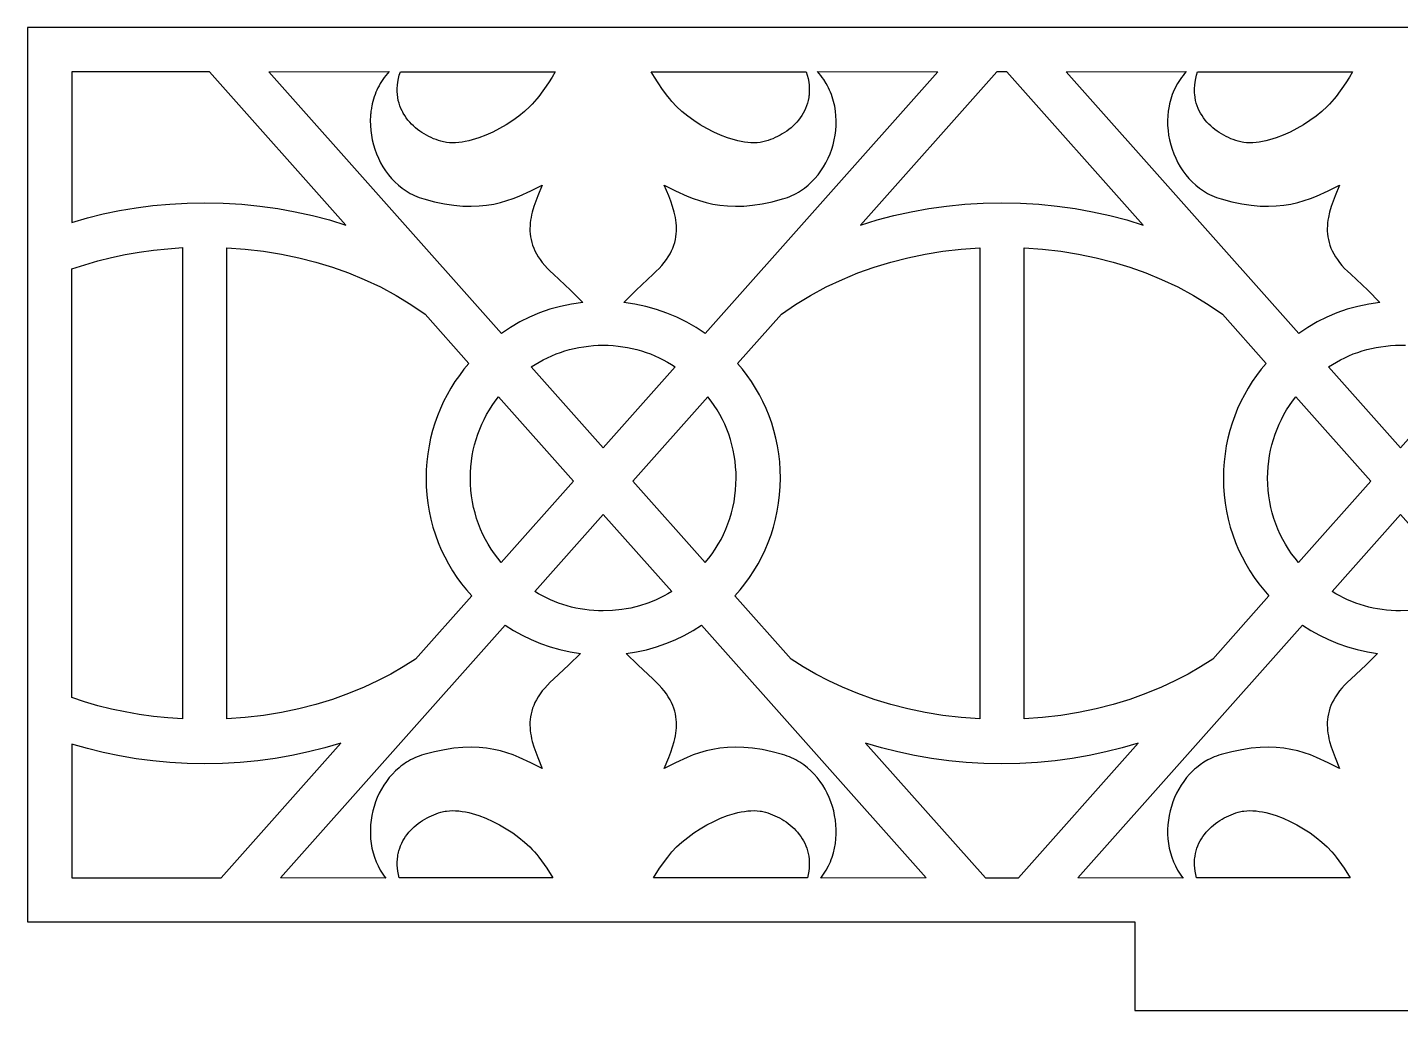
# Model space of a CAD drawing. Extents: x -831 to 1547, y -1426 to -385.
# Drawn here: x -400.08 to -353.57, y -513.42 to -480.12 of the extents above; entities that cross this region are included whole.
import ezdxf

# ---------------------------------------------------------------- set-up
doc = ezdxf.new("R2010")
doc.units = 0
doc.layers.add('CUT', color=18, linetype='CONTINUOUS')

msp = doc.modelspace()

# ---------------------------------------------------------------- linework, layer by layer
at = {"layer": 'CUT'}
for points in [[(-307.076, -480.124), (-400.076, -480.124), (-400.076, -510.424), (-362.576, -510.424), (-362.576, -513.424), (-344.576, -513.424), (-344.576, -510.424), (-307.076, -510.424)], [(-389.292, -486.816), (-393.909, -481.624), (-398.576, -481.624), (-398.576, -486.725), (-398.048, -486.574), (-397.508, -486.441), (-396.958, -486.328), (-396.398, -486.233), (-395.829, -486.159), (-395.252, -486.106), (-394.667, -486.073), (-394.076, -486.062), (-393.444, -486.075), (-392.821, -486.112), (-392.206, -486.173), (-391.6, -486.257), (-391.005, -486.364), (-390.421, -486.493), (-389.85, -486.644)], [(-381.271, -489.444), (-381.65, -489.495), (-382.02, -489.571), (-382.381, -489.67), (-382.732, -489.792), (-383.073, -489.935), (-383.402, -490.1), (-383.719, -490.284), (-384.023, -490.488), (-391.902, -481.624), (-387.831, -481.616), (-387.888, -481.68), (-387.942, -481.746), (-387.993, -481.814), (-388.041, -481.882), (-388.087, -481.953), (-388.13, -482.024), (-388.17, -482.096), (-388.208, -482.17), (-388.243, -482.245), (-388.275, -482.321), (-388.305, -482.397), (-388.332, -482.475), (-388.379, -482.632), (-388.398, -482.712), (-388.415, -482.792), (-388.423, -482.832), (-388.43, -482.873), (-388.442, -482.954), (-388.451, -483.035), (-388.455, -483.076), (-388.458, -483.117), (-388.465, -483.281), (-388.463, -483.445), (-388.451, -483.61), (-388.43, -483.773), (-388.399, -483.935), (-388.36, -484.095), (-388.312, -484.252), (-388.256, -484.407), (-388.191, -484.557), (-388.118, -484.704), (-388.037, -484.846), (-387.948, -484.982), (-387.85, -485.113), (-387.746, -485.237), (-387.634, -485.355), (-387.514, -485.464), (-387.387, -485.566), (-387.254, -485.659), (-387.184, -485.702), (-387.113, -485.743), (-387.04, -485.781), (-386.966, -485.816), (-386.89, -485.85), (-386.812, -485.88), (-386.733, -485.908), (-386.652, -485.933), (-386.292, -486.027), (-385.954, -486.097), (-385.635, -486.145), (-385.335, -486.172), (-385.052, -486.18), (-384.783, -486.171), (-384.529, -486.145), (-384.287, -486.106), (-384.057, -486.054), (-383.836, -485.99), (-383.624, -485.917), (-383.419, -485.836), (-383.024, -485.657), (-382.64, -485.464), (-382.792, -485.828), (-382.862, -486.01), (-382.925, -486.193), (-382.979, -486.377), (-383.001, -486.469), (-383.02, -486.561), (-383.036, -486.653), (-383.048, -486.746), (-383.055, -486.839), (-383.059, -486.933), (-383.057, -487.026), (-383.05, -487.12), (-383.038, -487.215), (-383.021, -487.31), (-382.997, -487.405), (-382.967, -487.5), (-382.931, -487.596), (-382.888, -487.693), (-382.838, -487.79), (-382.78, -487.888), (-382.715, -487.986), (-382.641, -488.085), (-382.559, -488.184), (-382.469, -488.284), (-382.37, -488.384), (-382.261, -488.485), (-381.687, -489.02)], [(-387.447, -481.623), (-382.201, -481.625), (-382.306, -481.807), (-382.432, -482.005), (-382.758, -482.46), (-382.826, -482.546), (-382.9, -482.632), (-382.979, -482.717), (-383.062, -482.801), (-383.241, -482.966), (-383.436, -483.125), (-383.643, -483.276), (-383.86, -483.419), (-384.085, -483.55), (-384.316, -483.67), (-384.55, -483.775), (-384.784, -483.864), (-385.017, -483.936), (-385.133, -483.965), (-385.247, -483.989), (-385.359, -484.008), (-385.469, -484.021), (-385.578, -484.029), (-385.683, -484.031), (-385.787, -484.027), (-385.887, -484.017), (-385.935, -484.01), (-385.983, -484.001), (-386.03, -483.99), (-386.076, -483.977), (-386.158, -483.952), (-386.239, -483.923), (-386.321, -483.892), (-386.402, -483.856), (-386.482, -483.818), (-386.562, -483.776), (-386.64, -483.732), (-386.716, -483.683), (-386.792, -483.632), (-386.865, -483.578), (-386.935, -483.521), (-387.004, -483.46), (-387.069, -483.396), (-387.132, -483.33), (-387.191, -483.26), (-387.247, -483.187), (-387.299, -483.111), (-387.347, -483.032), (-387.369, -482.992), (-387.39, -482.95), (-387.429, -482.865), (-387.464, -482.778), (-387.493, -482.687), (-387.517, -482.593), (-387.535, -482.497), (-387.547, -482.398), (-387.553, -482.295), (-387.553, -482.19), (-387.546, -482.082), (-387.532, -481.972), (-387.512, -481.858), (-387.483, -481.742)], [(-377.129, -490.488), (-377.433, -490.286), (-377.75, -490.104), (-378.08, -489.94), (-378.42, -489.797), (-378.772, -489.676), (-379.133, -489.576), (-379.502, -489.498), (-379.88, -489.444), (-379.466, -489.02), (-378.89, -488.485), (-378.782, -488.384), (-378.683, -488.284), (-378.592, -488.184), (-378.511, -488.085), (-378.437, -487.986), (-378.372, -487.888), (-378.314, -487.79), (-378.264, -487.693), (-378.221, -487.596), (-378.184, -487.5), (-378.155, -487.405), (-378.131, -487.31), (-378.114, -487.215), (-378.102, -487.12), (-378.095, -487.026), (-378.093, -486.933), (-378.097, -486.839), (-378.104, -486.746), (-378.116, -486.653), (-378.131, -486.561), (-378.151, -486.469), (-378.173, -486.377), (-378.227, -486.193), (-378.29, -486.01), (-378.36, -485.828), (-378.512, -485.464), (-378.128, -485.657), (-377.733, -485.836), (-377.528, -485.917), (-377.316, -485.99), (-377.095, -486.054), (-376.865, -486.106), (-376.623, -486.145), (-376.369, -486.171), (-376.101, -486.18), (-375.817, -486.172), (-375.516, -486.145), (-375.198, -486.097), (-374.86, -486.027), (-374.5, -485.933), (-374.419, -485.908), (-374.34, -485.88), (-374.262, -485.85), (-374.186, -485.816), (-374.112, -485.781), (-374.039, -485.743), (-373.968, -485.702), (-373.898, -485.659), (-373.765, -485.566), (-373.638, -485.464), (-373.518, -485.355), (-373.406, -485.237), (-373.302, -485.113), (-373.204, -484.982), (-373.115, -484.846), (-373.034, -484.704), (-372.961, -484.557), (-372.896, -484.407), (-372.839, -484.252), (-372.792, -484.095), (-372.753, -483.935), (-372.722, -483.773), (-372.701, -483.61), (-372.689, -483.446), (-372.687, -483.281), (-372.694, -483.117), (-372.71, -482.954), (-372.737, -482.792), (-372.773, -482.632), (-372.82, -482.475), (-372.847, -482.397), (-372.877, -482.321), (-372.909, -482.245), (-372.944, -482.17), (-372.982, -482.097), (-373.022, -482.024), (-373.111, -481.882), (-373.159, -481.814), (-373.21, -481.746), (-373.264, -481.68), (-373.321, -481.616), (-369.25, -481.624)], [(-378.951, -481.625), (-373.705, -481.623), (-373.669, -481.742), (-373.64, -481.858), (-373.619, -481.972), (-373.606, -482.082), (-373.599, -482.19), (-373.599, -482.295), (-373.605, -482.398), (-373.605, -482.399), (-373.605, -482.401), (-373.605, -482.402), (-373.605, -482.404), (-373.606, -482.405), (-373.606, -482.407), (-373.606, -482.409), (-373.606, -482.41), (-373.606, -482.412), (-373.607, -482.413), (-373.607, -482.415), (-373.607, -482.416), (-373.607, -482.418), (-373.607, -482.42), (-373.607, -482.421), (-373.607, -482.423), (-373.61, -482.448), (-373.61, -482.449), (-373.611, -482.451), (-373.611, -482.452), (-373.611, -482.454), (-373.611, -482.455), (-373.612, -482.457), (-373.612, -482.458), (-373.612, -482.46), (-373.612, -482.462), (-373.612, -482.463), (-373.613, -482.465), (-373.613, -482.466), (-373.613, -482.468), (-373.613, -482.469), (-373.613, -482.471), (-373.614, -482.472), (-373.617, -482.497), (-373.635, -482.593), (-373.659, -482.687), (-373.688, -482.778), (-373.723, -482.865), (-373.762, -482.95), (-373.805, -483.032), (-373.853, -483.111), (-373.905, -483.187), (-373.961, -483.26), (-374.02, -483.33), (-374.083, -483.396), (-374.148, -483.46), (-374.217, -483.521), (-374.287, -483.578), (-374.36, -483.632), (-374.436, -483.684), (-374.512, -483.732), (-374.59, -483.776), (-374.67, -483.818), (-374.75, -483.856), (-374.831, -483.892), (-374.913, -483.923), (-374.994, -483.952), (-375.076, -483.977), (-375.122, -483.99), (-375.169, -484.001), (-375.217, -484.01), (-375.265, -484.017), (-375.365, -484.027), (-375.468, -484.031), (-375.574, -484.029), (-375.683, -484.021), (-375.793, -484.008), (-375.906, -483.989), (-376.019, -483.965), (-376.135, -483.936), (-376.251, -483.902), (-376.368, -483.864), (-376.602, -483.775), (-376.836, -483.67), (-377.067, -483.55), (-377.292, -483.419), (-377.509, -483.276), (-377.716, -483.125), (-377.911, -482.966), (-378.09, -482.801), (-378.252, -482.632), (-378.326, -482.546), (-378.394, -482.46), (-378.57, -482.223), (-378.72, -482.005), (-378.846, -481.807)], [(-362.29, -486.816), (-366.908, -481.624), (-367.243, -481.624), (-371.86, -486.816), (-371.302, -486.644), (-370.73, -486.493), (-370.147, -486.364), (-369.552, -486.257), (-368.946, -486.173), (-368.331, -486.112), (-367.708, -486.075), (-367.076, -486.062), (-366.444, -486.075), (-365.82, -486.112), (-365.205, -486.173), (-364.599, -486.257), (-364.004, -486.364), (-363.42, -486.494), (-362.849, -486.645)], [(-354.271, -489.444), (-354.649, -489.495), (-355.019, -489.571), (-355.38, -489.67), (-355.731, -489.792), (-356.072, -489.935), (-356.401, -490.1), (-356.718, -490.284), (-357.022, -490.488), (-364.901, -481.624), (-360.83, -481.616), (-360.886, -481.68), (-360.941, -481.746), (-360.992, -481.814), (-361.04, -481.882), (-361.086, -481.953), (-361.129, -482.024), (-361.207, -482.17), (-361.274, -482.321), (-361.304, -482.397), (-361.331, -482.475), (-361.355, -482.553), (-361.378, -482.632), (-361.397, -482.712), (-361.414, -482.792), (-361.441, -482.954), (-361.457, -483.117), (-361.464, -483.281), (-361.462, -483.445), (-361.45, -483.61), (-361.428, -483.773), (-361.398, -483.935), (-361.359, -484.095), (-361.311, -484.252), (-361.255, -484.407), (-361.19, -484.557), (-361.117, -484.704), (-361.036, -484.846), (-360.947, -484.982), (-360.849, -485.113), (-360.745, -485.237), (-360.69, -485.297), (-360.632, -485.355), (-360.513, -485.464), (-360.386, -485.566), (-360.253, -485.659), (-360.183, -485.702), (-360.112, -485.743), (-360.039, -485.781), (-359.965, -485.816), (-359.889, -485.85), (-359.811, -485.88), (-359.731, -485.908), (-359.651, -485.933), (-359.291, -486.027), (-358.953, -486.097), (-358.634, -486.145), (-358.334, -486.172), (-358.05, -486.18), (-357.782, -486.171), (-357.528, -486.145), (-357.286, -486.106), (-357.056, -486.054), (-356.835, -485.99), (-356.623, -485.917), (-356.418, -485.836), (-356.023, -485.657), (-355.639, -485.464), (-355.791, -485.828), (-355.861, -486.01), (-355.924, -486.193), (-355.978, -486.377), (-356.02, -486.561), (-356.035, -486.653), (-356.047, -486.746), (-356.054, -486.839), (-356.057, -486.933), (-356.056, -487.026), (-356.049, -487.12), (-356.037, -487.215), (-356.02, -487.31), (-355.996, -487.405), (-355.966, -487.5), (-355.93, -487.596), (-355.887, -487.693), (-355.837, -487.79), (-355.779, -487.888), (-355.714, -487.986), (-355.64, -488.085), (-355.558, -488.184), (-355.468, -488.284), (-355.369, -488.384), (-355.26, -488.485), (-354.685, -489.02)], [(-360.446, -481.623), (-355.2, -481.625), (-355.305, -481.807), (-355.431, -482.005), (-355.756, -482.46), (-355.825, -482.546), (-355.899, -482.632), (-355.978, -482.717), (-356.061, -482.801), (-356.24, -482.966), (-356.435, -483.125), (-356.642, -483.276), (-356.859, -483.419), (-357.084, -483.55), (-357.315, -483.67), (-357.549, -483.775), (-357.783, -483.864), (-357.9, -483.902), (-358.016, -483.936), (-358.132, -483.965), (-358.245, -483.989), (-358.358, -484.008), (-358.468, -484.021), (-358.577, -484.029), (-358.682, -484.031), (-358.786, -484.027), (-358.886, -484.017), (-358.934, -484.01), (-358.982, -484.001), (-359.029, -483.99), (-359.075, -483.977), (-359.157, -483.952), (-359.238, -483.923), (-359.32, -483.892), (-359.401, -483.856), (-359.481, -483.818), (-359.56, -483.776), (-359.638, -483.732), (-359.715, -483.683), (-359.79, -483.632), (-359.863, -483.578), (-359.934, -483.521), (-360.003, -483.46), (-360.068, -483.396), (-360.131, -483.33), (-360.19, -483.26), (-360.246, -483.187), (-360.298, -483.111), (-360.346, -483.032), (-360.389, -482.95), (-360.428, -482.865), (-360.463, -482.778), (-360.492, -482.687), (-360.515, -482.593), (-360.534, -482.497), (-360.546, -482.398), (-360.55, -482.347), (-360.552, -482.295), (-360.552, -482.19), (-360.545, -482.082), (-360.531, -481.972), (-360.51, -481.858), (-360.482, -481.742)], [(-394.826, -503.544), (-395.322, -503.51), (-395.812, -503.46), (-396.294, -503.393), (-396.768, -503.309), (-397.234, -503.211), (-397.691, -503.097), (-398.139, -502.968), (-398.577, -502.824), (-398.576, -488.303), (-398.138, -488.16), (-397.691, -488.031), (-397.234, -487.917), (-396.768, -487.818), (-396.294, -487.735), (-395.812, -487.668), (-395.322, -487.617), (-394.826, -487.583)], [(-393.326, -503.544), (-393.326, -487.584), (-392.698, -487.63), (-392.082, -487.702), (-391.477, -487.801), (-390.886, -487.924), (-390.31, -488.073), (-389.748, -488.245), (-389.203, -488.439), (-388.675, -488.656), (-388.123, -488.915), (-387.593, -489.198), (-387.088, -489.505), (-386.609, -489.833), (-385.125, -491.506), (-385.292, -491.704), (-385.449, -491.909), (-385.597, -492.122), (-385.736, -492.341), (-385.865, -492.566), (-385.984, -492.798), (-386.093, -493.036), (-386.192, -493.279), (-386.28, -493.527), (-386.357, -493.78), (-386.423, -494.038), (-386.477, -494.301), (-386.52, -494.567), (-386.551, -494.837), (-386.57, -495.111), (-386.576, -495.388), (-386.569, -495.675), (-386.549, -495.958), (-386.516, -496.237), (-386.47, -496.512), (-386.412, -496.783), (-386.342, -497.049), (-386.26, -497.31), (-386.166, -497.566), (-386.061, -497.816), (-385.944, -498.06), (-385.817, -498.297), (-385.68, -498.528), (-385.533, -498.752), (-385.375, -498.969), (-385.208, -499.178), (-385.032, -499.379), (-386.937, -501.524), (-387.347, -501.784), (-387.773, -502.03), (-388.216, -502.259), (-388.675, -502.472), (-389.203, -502.689), (-389.748, -502.883), (-390.31, -503.055), (-390.886, -503.203), (-391.478, -503.327), (-392.082, -503.425), (-392.698, -503.498)], [(-367.826, -503.544), (-368.454, -503.498), (-369.07, -503.425), (-369.675, -503.327), (-370.266, -503.203), (-370.842, -503.055), (-371.404, -502.883), (-371.949, -502.689), (-372.476, -502.472), (-372.935, -502.259), (-373.379, -502.03), (-373.805, -501.784), (-374.215, -501.524), (-376.12, -499.379), (-375.944, -499.178), (-375.776, -498.969), (-375.619, -498.752), (-375.472, -498.528), (-375.334, -498.297), (-375.207, -498.06), (-375.091, -497.816), (-374.986, -497.566), (-374.892, -497.31), (-374.81, -497.049), (-374.74, -496.783), (-374.682, -496.512), (-374.636, -496.237), (-374.603, -495.958), (-374.583, -495.675), (-374.576, -495.388), (-374.582, -495.111), (-374.601, -494.837), (-374.632, -494.567), (-374.675, -494.301), (-374.729, -494.038), (-374.795, -493.78), (-374.872, -493.527), (-374.96, -493.279), (-375.059, -493.036), (-375.168, -492.798), (-375.287, -492.567), (-375.416, -492.341), (-375.555, -492.122), (-375.703, -491.909), (-375.86, -491.704), (-376.026, -491.506), (-374.542, -489.833), (-374.063, -489.505), (-373.559, -489.198), (-373.029, -488.915), (-372.476, -488.656), (-371.949, -488.439), (-371.404, -488.244), (-370.842, -488.073), (-370.265, -487.924), (-369.674, -487.801), (-369.07, -487.702), (-368.454, -487.63), (-367.826, -487.584)], [(-366.326, -503.544), (-366.326, -487.584), (-365.698, -487.63), (-365.082, -487.702), (-364.477, -487.801), (-363.886, -487.924), (-363.31, -488.073), (-362.748, -488.245), (-362.203, -488.439), (-361.675, -488.656), (-361.122, -488.915), (-360.592, -489.199), (-360.086, -489.506), (-359.606, -489.835), (-358.124, -491.506), (-358.291, -491.704), (-358.448, -491.909), (-358.596, -492.122), (-358.735, -492.341), (-358.864, -492.566), (-358.983, -492.798), (-359.092, -493.036), (-359.19, -493.279), (-359.279, -493.527), (-359.356, -493.78), (-359.422, -494.038), (-359.476, -494.301), (-359.519, -494.567), (-359.55, -494.837), (-359.568, -495.111), (-359.575, -495.388), (-359.568, -495.675), (-359.548, -495.958), (-359.515, -496.237), (-359.469, -496.512), (-359.411, -496.783), (-359.341, -497.049), (-359.258, -497.31), (-359.165, -497.566), (-359.059, -497.816), (-358.943, -498.06), (-358.816, -498.297), (-358.679, -498.528), (-358.532, -498.752), (-358.374, -498.969), (-358.207, -499.178), (-358.031, -499.379), (-359.935, -501.522), (-360.345, -501.783), (-360.772, -502.029), (-361.216, -502.259), (-361.675, -502.472), (-362.203, -502.689), (-362.748, -502.883), (-363.31, -503.055), (-363.886, -503.203), (-364.478, -503.327), (-365.082, -503.425), (-365.698, -503.498)], [(-383.015, -491.622), (-382.883, -491.537), (-382.747, -491.456), (-382.608, -491.381), (-382.467, -491.31), (-382.322, -491.244), (-382.174, -491.184), (-382.024, -491.129), (-381.872, -491.08), (-381.717, -491.036), (-381.56, -490.997), (-381.401, -490.964), (-381.239, -490.937), (-381.076, -490.916), (-380.911, -490.901), (-380.744, -490.891), (-380.576, -490.888), (-380.408, -490.891), (-380.241, -490.901), (-380.076, -490.916), (-379.913, -490.937), (-379.751, -490.964), (-379.592, -490.997), (-379.435, -491.036), (-379.28, -491.08), (-379.127, -491.129), (-378.977, -491.184), (-378.83, -491.244), (-378.685, -491.31), (-378.544, -491.381), (-378.405, -491.456), (-378.269, -491.537), (-378.137, -491.622), (-380.576, -494.366)], [(-384.03, -498.252), (-384.15, -498.104), (-384.263, -497.952), (-384.37, -497.794), (-384.47, -497.632), (-384.563, -497.465), (-384.649, -497.294), (-384.728, -497.119), (-384.799, -496.94), (-384.863, -496.757), (-384.918, -496.57), (-384.966, -496.38), (-385.005, -496.187), (-385.036, -495.991), (-385.058, -495.793), (-385.071, -495.592), (-385.076, -495.388), (-385.072, -495.194), (-385.06, -495.002), (-385.039, -494.813), (-385.011, -494.626), (-384.976, -494.441), (-384.932, -494.259), (-384.882, -494.081), (-384.824, -493.905), (-384.759, -493.733), (-384.688, -493.564), (-384.61, -493.399), (-384.525, -493.237), (-384.433, -493.08), (-384.336, -492.927), (-384.232, -492.778), (-384.123, -492.634), (-381.579, -495.495)], [(-377.029, -492.634), (-379.572, -495.495), (-377.122, -498.252), (-377.002, -498.104), (-376.889, -497.952), (-376.782, -497.794), (-376.682, -497.632), (-376.588, -497.465), (-376.502, -497.294), (-376.424, -497.119), (-376.353, -496.94), (-376.289, -496.757), (-376.234, -496.57), (-376.186, -496.38), (-376.147, -496.187), (-376.116, -495.991), (-376.094, -495.793), (-376.081, -495.592), (-376.076, -495.388), (-376.08, -495.194), (-376.092, -495.002), (-376.113, -494.813), (-376.141, -494.626), (-376.176, -494.441), (-376.22, -494.259), (-376.27, -494.081), (-376.328, -493.905), (-376.392, -493.733), (-376.464, -493.564), (-376.542, -493.399), (-376.627, -493.237), (-376.718, -493.08), (-376.816, -492.927), (-376.919, -492.778)], [(-357.029, -498.252), (-357.149, -498.104), (-357.262, -497.952), (-357.369, -497.794), (-357.469, -497.632), (-357.562, -497.465), (-357.648, -497.294), (-357.727, -497.119), (-357.798, -496.94), (-357.861, -496.757), (-357.917, -496.57), (-357.964, -496.38), (-358.004, -496.187), (-358.034, -495.991), (-358.057, -495.793), (-358.07, -495.592), (-358.075, -495.388), (-358.071, -495.194), (-358.058, -495.002), (-358.038, -494.813), (-358.01, -494.626), (-357.974, -494.441), (-357.931, -494.259), (-357.881, -494.081), (-357.823, -493.905), (-357.758, -493.733), (-357.687, -493.564), (-357.609, -493.399), (-357.524, -493.237), (-357.432, -493.08), (-357.335, -492.927), (-357.231, -492.778), (-357.122, -492.634), (-354.578, -495.495)], [(-378.259, -499.23), (-378.386, -499.307), (-378.517, -499.38), (-378.65, -499.448), (-378.785, -499.511), (-378.923, -499.57), (-379.063, -499.624), (-379.351, -499.717), (-379.646, -499.791), (-379.797, -499.82), (-379.95, -499.845), (-380.26, -499.877), (-380.576, -499.888), (-380.735, -499.885), (-380.892, -499.877), (-381.048, -499.864), (-381.202, -499.845), (-381.354, -499.82), (-381.505, -499.791), (-381.654, -499.757), (-381.801, -499.717), (-381.946, -499.673), (-382.089, -499.624), (-382.229, -499.57), (-382.367, -499.511), (-382.502, -499.448), (-382.635, -499.38), (-382.765, -499.307), (-382.893, -499.23), (-380.576, -496.624)], [(-383.901, -500.365), (-383.616, -500.547), (-383.321, -500.713), (-383.015, -500.861), (-382.699, -500.992), (-382.374, -501.104), (-382.041, -501.198), (-381.699, -501.272), (-381.351, -501.326), (-381.741, -501.718), (-382.261, -502.199), (-382.37, -502.3), (-382.469, -502.401), (-382.559, -502.501), (-382.641, -502.6), (-382.714, -502.699), (-382.78, -502.797), (-382.838, -502.894), (-382.888, -502.991), (-382.931, -503.088), (-382.967, -503.184), (-382.997, -503.28), (-383.021, -503.375), (-383.038, -503.47), (-383.05, -503.564), (-383.057, -503.658), (-383.058, -503.752), (-383.055, -503.845), (-383.048, -503.938), (-383.036, -504.031), (-383.02, -504.123), (-383.001, -504.216), (-382.979, -504.308), (-382.925, -504.491), (-382.862, -504.674), (-382.792, -504.856), (-382.64, -505.22), (-383.024, -505.028), (-383.419, -504.848), (-383.624, -504.767), (-383.836, -504.694), (-384.057, -504.631), (-384.287, -504.579), (-384.529, -504.539), (-384.783, -504.514), (-385.051, -504.504), (-385.335, -504.512), (-385.635, -504.54), (-385.954, -504.588), (-386.292, -504.658), (-386.652, -504.752), (-386.73, -504.776), (-386.807, -504.803), (-386.882, -504.832), (-386.956, -504.864), (-387.029, -504.898), (-387.099, -504.934), (-387.169, -504.973), (-387.236, -505.014), (-387.366, -505.103), (-387.429, -505.151), (-387.49, -505.2), (-387.608, -505.305), (-387.718, -505.417), (-387.821, -505.535), (-387.917, -505.66), (-388.006, -505.79), (-388.088, -505.926), (-388.162, -506.066), (-388.228, -506.21), (-388.286, -506.358), (-388.337, -506.509), (-388.379, -506.663), (-388.413, -506.819), (-388.439, -506.976), (-388.456, -507.135), (-388.464, -507.294), (-388.464, -507.453), (-388.455, -507.612), (-388.436, -507.769), (-388.408, -507.926), (-388.371, -508.08), (-388.325, -508.232), (-388.268, -508.381), (-388.202, -508.526), (-388.126, -508.667), (-388.084, -508.737), (-388.04, -508.804), (-387.993, -508.871), (-387.943, -508.936), (-391.509, -508.924)], [(-379.801, -501.326), (-379.452, -501.274), (-379.111, -501.201), (-378.778, -501.108), (-378.453, -500.996), (-378.137, -500.865), (-377.831, -500.715), (-377.535, -500.548), (-377.251, -500.365), (-369.643, -508.924), (-373.209, -508.936), (-373.159, -508.871), (-373.112, -508.804), (-373.026, -508.667), (-372.95, -508.526), (-372.916, -508.454), (-372.884, -508.381), (-372.854, -508.307), (-372.827, -508.232), (-372.78, -508.08), (-372.743, -507.926), (-372.716, -507.769), (-372.697, -507.612), (-372.688, -507.453), (-372.687, -507.294), (-372.696, -507.135), (-372.713, -506.976), (-372.739, -506.819), (-372.772, -506.663), (-372.815, -506.509), (-372.865, -506.358), (-372.924, -506.21), (-372.99, -506.066), (-373.064, -505.926), (-373.145, -505.79), (-373.234, -505.66), (-373.331, -505.535), (-373.434, -505.417), (-373.544, -505.305), (-373.661, -505.2), (-373.785, -505.103), (-373.85, -505.058), (-373.916, -505.014), (-373.983, -504.973), (-374.052, -504.934), (-374.123, -504.898), (-374.196, -504.864), (-374.27, -504.832), (-374.345, -504.803), (-374.422, -504.776), (-374.5, -504.752), (-374.86, -504.658), (-375.198, -504.587), (-375.516, -504.54), (-375.817, -504.512), (-376.1, -504.504), (-376.369, -504.514), (-376.623, -504.539), (-376.865, -504.579), (-377.095, -504.631), (-377.315, -504.694), (-377.528, -504.767), (-377.733, -504.848), (-378.128, -505.028), (-378.511, -505.22), (-378.36, -504.856), (-378.289, -504.674), (-378.226, -504.491), (-378.173, -504.308), (-378.15, -504.216), (-378.131, -504.123), (-378.116, -504.031), (-378.104, -503.938), (-378.096, -503.845), (-378.093, -503.752), (-378.095, -503.658), (-378.102, -503.564), (-378.114, -503.47), (-378.131, -503.375), (-378.155, -503.28), (-378.185, -503.184), (-378.221, -503.088), (-378.264, -502.991), (-378.314, -502.894), (-378.372, -502.797), (-378.437, -502.699), (-378.511, -502.6), (-378.592, -502.501), (-378.683, -502.401), (-378.782, -502.3), (-378.89, -502.199), (-379.41, -501.718)], [(-356.9, -500.365), (-356.615, -500.547), (-356.32, -500.713), (-356.014, -500.861), (-355.698, -500.992), (-355.373, -501.104), (-355.039, -501.198), (-354.698, -501.272), (-354.35, -501.326), (-354.74, -501.718), (-355.26, -502.199), (-355.369, -502.3), (-355.468, -502.401), (-355.558, -502.501), (-355.64, -502.6), (-355.713, -502.699), (-355.779, -502.797), (-355.836, -502.894), (-355.887, -502.991), (-355.93, -503.088), (-355.966, -503.184), (-355.996, -503.28), (-356.02, -503.375), (-356.037, -503.47), (-356.049, -503.564), (-356.056, -503.658), (-356.057, -503.752), (-356.054, -503.845), (-356.047, -503.938), (-356.035, -504.031), (-356.019, -504.123), (-356, -504.216), (-355.978, -504.308), (-355.924, -504.491), (-355.861, -504.674), (-355.791, -504.856), (-355.639, -505.22), (-356.023, -505.028), (-356.418, -504.848), (-356.623, -504.767), (-356.835, -504.694), (-357.056, -504.631), (-357.286, -504.579), (-357.528, -504.539), (-357.782, -504.514), (-358.05, -504.504), (-358.334, -504.512), (-358.634, -504.54), (-358.953, -504.588), (-359.291, -504.658), (-359.65, -504.752), (-359.729, -504.776), (-359.806, -504.803), (-359.881, -504.832), (-359.955, -504.864), (-360.027, -504.898), (-360.098, -504.934), (-360.235, -505.014), (-360.365, -505.103), (-360.489, -505.2), (-360.549, -505.252), (-360.607, -505.305), (-360.717, -505.417), (-360.82, -505.535), (-360.917, -505.66), (-361.005, -505.79), (-361.087, -505.926), (-361.161, -506.066), (-361.227, -506.21), (-361.286, -506.358), (-361.336, -506.509), (-361.378, -506.663), (-361.412, -506.819), (-361.438, -506.976), (-361.455, -507.135), (-361.463, -507.294), (-361.463, -507.453), (-361.453, -507.612), (-361.435, -507.769), (-361.407, -507.926), (-361.37, -508.08), (-361.323, -508.232), (-361.267, -508.381), (-361.201, -508.526), (-361.125, -508.667), (-361.038, -508.804), (-360.991, -508.871), (-360.942, -508.936), (-364.508, -508.924)], [(-398.577, -504.402), (-398.576, -508.924), (-393.516, -508.924), (-389.462, -504.367), (-390.002, -504.526), (-390.555, -504.666), (-391.118, -504.786), (-391.692, -504.885), (-392.276, -504.963), (-392.868, -505.02), (-393.469, -505.054), (-394.076, -505.065), (-394.667, -505.055), (-395.252, -505.022), (-395.829, -504.968), (-396.398, -504.894), (-396.958, -504.8), (-397.508, -504.686), (-398.048, -504.553)], [(-371.69, -504.367), (-367.636, -508.924), (-366.515, -508.924), (-362.46, -504.366), (-363.001, -504.526), (-363.554, -504.666), (-364.117, -504.785), (-364.692, -504.885), (-365.275, -504.963), (-365.868, -505.02), (-366.468, -505.054), (-367.076, -505.065), (-367.683, -505.054), (-368.283, -505.02), (-368.876, -504.963), (-369.459, -504.885), (-370.033, -504.786), (-370.597, -504.666), (-371.149, -504.526)], [(-382.279, -508.924), (-387.488, -508.926), (-387.514, -508.815), (-387.533, -508.705), (-387.547, -508.599), (-387.553, -508.495), (-387.553, -508.393), (-387.548, -508.295), (-387.536, -508.199), (-387.529, -508.151), (-387.519, -508.105), (-387.514, -508.082), (-387.509, -508.059), (-387.497, -508.014), (-387.47, -507.926), (-387.438, -507.841), (-387.402, -507.758), (-387.361, -507.679), (-387.316, -507.602), (-387.268, -507.527), (-387.216, -507.456), (-387.16, -507.387), (-387.101, -507.321), (-387.039, -507.258), (-386.975, -507.198), (-386.908, -507.141), (-386.839, -507.087), (-386.768, -507.035), (-386.695, -506.987), (-386.62, -506.941), (-386.545, -506.899), (-386.468, -506.859), (-386.39, -506.823), (-386.234, -506.759), (-386.155, -506.731), (-386.076, -506.707), (-386.03, -506.695), (-385.983, -506.684), (-385.935, -506.675), (-385.886, -506.667), (-385.787, -506.657), (-385.683, -506.653), (-385.578, -506.655), (-385.469, -506.663), (-385.359, -506.677), (-385.246, -506.695), (-385.133, -506.719), (-385.017, -506.748), (-384.901, -506.782), (-384.784, -506.82), (-384.55, -506.91), (-384.316, -507.015), (-384.085, -507.134), (-383.86, -507.266), (-383.643, -507.408), (-383.436, -507.559), (-383.241, -507.718), (-383.062, -507.883), (-382.979, -507.967), (-382.9, -508.052), (-382.826, -508.138), (-382.757, -508.224), (-382.485, -508.599)], [(-373.664, -508.927), (-378.873, -508.924), (-378.666, -508.599), (-378.394, -508.224), (-378.326, -508.138), (-378.252, -508.052), (-378.09, -507.883), (-377.911, -507.718), (-377.716, -507.559), (-377.509, -507.408), (-377.292, -507.266), (-377.067, -507.134), (-376.836, -507.015), (-376.602, -506.91), (-376.368, -506.82), (-376.134, -506.748), (-376.019, -506.719), (-375.905, -506.695), (-375.793, -506.677), (-375.682, -506.663), (-375.574, -506.655), (-375.468, -506.653), (-375.365, -506.657), (-375.265, -506.667), (-375.216, -506.675), (-375.169, -506.684), (-375.121, -506.695), (-375.076, -506.707), (-374.997, -506.731), (-374.918, -506.759), (-374.84, -506.789), (-374.761, -506.823), (-374.684, -506.859), (-374.607, -506.899), (-374.531, -506.941), (-374.457, -506.987), (-374.384, -507.035), (-374.313, -507.087), (-374.244, -507.141), (-374.177, -507.198), (-374.113, -507.258), (-374.051, -507.321), (-373.992, -507.387), (-373.936, -507.456), (-373.884, -507.527), (-373.835, -507.602), (-373.79, -507.679), (-373.75, -507.758), (-373.713, -507.841), (-373.681, -507.926), (-373.654, -508.014), (-373.632, -508.105), (-373.615, -508.199), (-373.604, -508.295), (-373.599, -508.393), (-373.599, -508.495), (-373.605, -508.599), (-373.618, -508.706), (-373.638, -508.815)], [(-355.277, -508.924), (-360.486, -508.926), (-360.513, -508.815), (-360.532, -508.705), (-360.545, -508.599), (-360.552, -508.495), (-360.552, -508.393), (-360.55, -508.344), (-360.547, -508.295), (-360.542, -508.246), (-360.535, -508.199), (-360.518, -508.105), (-360.496, -508.014), (-360.469, -507.926), (-360.437, -507.841), (-360.401, -507.758), (-360.36, -507.679), (-360.315, -507.602), (-360.267, -507.527), (-360.214, -507.456), (-360.159, -507.387), (-360.1, -507.321), (-360.038, -507.258), (-359.974, -507.198), (-359.907, -507.141), (-359.838, -507.087), (-359.767, -507.035), (-359.694, -506.987), (-359.619, -506.941), (-359.543, -506.899), (-359.389, -506.823), (-359.232, -506.759), (-359.154, -506.731), (-359.075, -506.707), (-359.029, -506.695), (-358.982, -506.684), (-358.934, -506.675), (-358.885, -506.667), (-358.785, -506.657), (-358.682, -506.653), (-358.577, -506.655), (-358.468, -506.663), (-358.358, -506.677), (-358.245, -506.695), (-358.132, -506.719), (-358.016, -506.748), (-357.783, -506.82), (-357.548, -506.91), (-357.315, -507.015), (-357.084, -507.134), (-356.859, -507.266), (-356.641, -507.408), (-356.434, -507.559), (-356.24, -507.718), (-356.061, -507.883), (-355.899, -508.052), (-355.825, -508.138), (-355.756, -508.224), (-355.484, -508.599)]]:
    msp.add_lwpolyline(points, close=True, dxfattribs=at)
for points in [[(-351.136, -491.622), (-353.575, -494.366), (-356.014, -491.622), (-355.882, -491.537), (-355.746, -491.456), (-355.607, -491.381), (-355.465, -491.31), (-355.321, -491.244), (-355.174, -491.184), (-355.023, -491.129), (-354.871, -491.08), (-354.716, -491.036), (-354.559, -490.997), (-354.4, -490.964), (-354.238, -490.937), (-354.075, -490.916), (-353.91, -490.901), (-353.743, -490.891), (-353.575, -490.888), (-353.406, -490.891)], [(-353.259, -499.877), (-353.575, -499.888), (-353.734, -499.885), (-353.891, -499.877), (-354.047, -499.864), (-354.201, -499.845), (-354.354, -499.82), (-354.504, -499.791), (-354.653, -499.757), (-354.8, -499.717), (-354.945, -499.673), (-355.087, -499.624), (-355.228, -499.57), (-355.366, -499.511), (-355.501, -499.448), (-355.634, -499.38), (-355.764, -499.307), (-355.892, -499.23), (-353.575, -496.624), (-351.258, -499.23)]]:
    msp.add_lwpolyline(points, dxfattribs=at)

doc.saveas('drawing.dxf')
